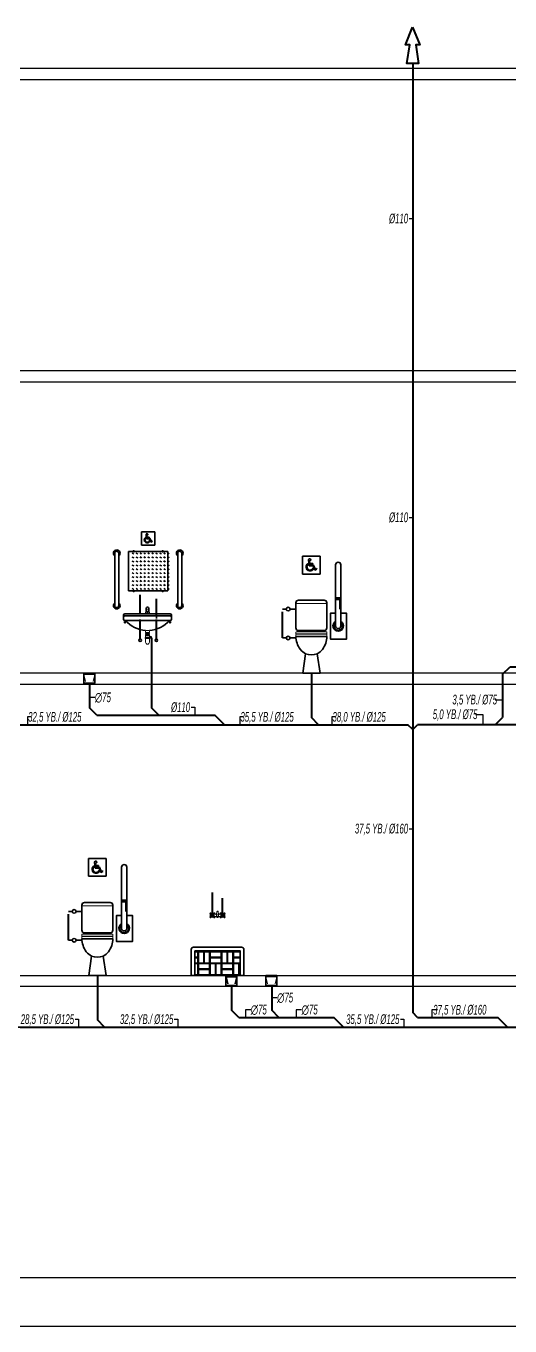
# Model space of a CAD drawing. Header units: centimetres. Extents: x 372964 to 529194, y 28783 to 59011.
# Drawn here: x 517180 to 518176, y 50011 to 52688 of the extents above; entities that cross this region are included whole.
import ezdxf
from ezdxf.enums import TextEntityAlignment as Align

# ---------------------------------------------------------------- set-up
doc = ezdxf.new("R2010")
doc.units = ezdxf.units.CM
doc.linetypes.add('SICAKSU1', pattern=[75, 60, -6, 0, -3, 0, -6])
doc.linetypes.add('SOGUKSU1', pattern=[72, 60, -6, 0, -6])
for name, color, linetype, lineweight in [('0-KRCN-SHT-02CIHAZ', 132, 'Continuous', 25), ('0-KRCN-SHT-DUŞTEKNESİKARE', 171, 'Continuous', 35), ('0-KRCN-SHT-LAVABO', 171, 'Continuous', 35), ('0-KRCN-SHT-LAVABOÖZÜRLÜ', 171, 'Continuous', 35), ('0-KRCN-SHT-PAPSPAS YIKAMA', 171, 'Continuous', 40), ('0-KRCN-SHT-PİSSU-BORU', 220, 'PISSU_LINE50', 40), ('0-KRCN-SHT-SICAKSU', 50, 'SICAKSU1', 40), ('0-KRCN-SHT-SOGUKSU', 141, 'SOGUKSU1', 40), ('0-KRCN-SHT-SÜZGEÇBANYO', 171, 'Continuous', 35), ('0-KRCN-SHT-TUVALETKLOZET', 171, 'Continuous', 35), ('0-KRCN-SHT-YAZI-ÇAP-PİSSU', 41, 'Continuous', 30), ('0-KRCN-Z-ANTET', 71, 'Continuous', 30)]:
    doc.layers.add(name, color=color, linetype=linetype, lineweight=lineweight)
doc.styles.add('MUF', font='isocpeur.ttf')
doc.styles.add('ÇAP-2', font='ARIALNBI.TTF')
doc.linetypes.add('PISSU_LINE50', pattern='A,50,-10,["C",MUF,S=10,R=0,X=1,Y=-5],0', length=60)

# ---------------------------------------------------------------- blocks, each defined once
blk = doc.blocks.new('ENGELLİ ALAFRANGA KOLON')
at = {"layer": '0-KRCN-SHT-LAVABO'}
for p, q in [((27.7, 123.9), (27.7, 53.9)), ((33.7, 53.9), (33.7, 123.9)), ((33.7, 86.3), (27.7, 86.3)), ((33.7, 84.3), (27.7, 84.3))]:
    blk.add_line(p, q, dxfattribs=at)
blk.add_lwpolyline([(33.7, 68.7), (40, 68.7), (40, 38.7), (22, 38.7), (22, 68.7), (27.7, 68.7)], dxfattribs=at)
for centre, radius, start, end in [((30.7, 123.9), 3, 0, 180), ((30.7, 53.9), 6, 120, 60), ((30.7, 53.9), 5, 126.8699, 53.1301), ((30.7, 53.9), 3, 180, 0)]:
    blk.add_arc(centre, radius, start, end, dxfattribs=at)
at = {"layer": '0-KRCN-SHT-LAVABOÖZÜRLÜ', "color": 155, "ltscale": 1.2}
for p, q in [((-10.1, 133.7), (10.1, 133.7)), ((-10.1, 113.4), (-10.1, 133.7)), ((-3.3, 124.4), (-3.4, 125.5)), ((-2.6, 122.7), (-3.1, 129.5)), ((2, 122.7), (-2.6, 122.7)), ((-2.1, 128.4), (-1.8, 125.6)), ((1.5, 125.6), (-1.8, 125.6)), ((1.5, 124.6), (-1.7, 124.6)), ((-1.7, 124.6), (-1.6, 123.7)), ((2.6, 123.7), (-1.6, 123.7)), ((1.5, 124.6), (1.5, 125.6)), ((3.9, 117.9), (2, 122.7)), ((2.6, 119.2), (2.1, 120.6)), ((4.4, 119.2), (2.6, 123.7)), ((5.8, 119.7), (4.4, 119.2)), ((6.2, 118.8), (5.8, 119.7)), ((10.1, 133.7), (10.1, 113.4)), ((10.1, 113.4), (-10.1, 113.4)), ((6.2, 118.8), (3.9, 117.9))]:
    blk.add_line(p, q, dxfattribs=at)
for centre, radius, start, end in [((-1.4, 121.4), 4.59, 116.1872, 332.1153), ((-1.4, 121.4), 3.6, 122.4297, 347.4422), ((-1.9, 129.6), 1.25, 263.0201, 184.9956)]:
    blk.add_arc(centre, radius, start, end, dxfattribs=at)
at = {"layer": '0-KRCN-SHT-PİSSU-BORU', "ltscale": 0.5}
blk.add_line((0, 0), (0, -16.8), dxfattribs=at)
at = {"layer": '0-KRCN-SHT-SOGUKSU', "ltscale": 0.5}
blk.add_line((-33.1, 40.2), (-33.1, 73.1), dxfattribs=at)
at = {"layer": '0-KRCN-SHT-TUVALETKLOZET', "color": 120, "lineweight": 20}
for p, q in [((-17.7, 79.6), (17.7, 79.6)), ((-14.7, 48.7), (-14.7, 47.2)), ((14.7, 48.7), (14.7, 47.2))]:
    blk.add_line(p, q, dxfattribs=at)
at = {"layer": '0-KRCN-SHT-TUVALETKLOZET'}
for p, q in [((-28.6, 73.2), (-33.1, 73.2)), ((-24.4, 73.2), (-17.7, 73.2)), ((-28.6, 40.2), (-33.1, 40.2)), ((-24.4, 40.2), (-17.6, 40.2)), ((-17.7, 41.9), (17.7, 41.9))]:
    blk.add_line(p, q, dxfattribs=at)
at = {"layer": '0-KRCN-SHT-TUVALETKLOZET', "color": 171}
for p, q in [((-9.9, 0), (-6.7, 22.1)), ((9.9, 0), (6.7, 22.1)), ((9.9, 0), (-9.9, 0))]:
    blk.add_line(p, q, dxfattribs=at)
at = {"layer": '0-KRCN-SHT-TUVALETKLOZET'}
blk.add_lwpolyline([(-17.7, 80.4), (-17.7, 51.7, 0.414214), (-14.7, 48.7), (14.7, 48.7, 0.414214), (17.7, 51.7), (17.7, 80.4, 0.414214), (14.7, 83.4), (-14.7, 83.4, 0.414214)], format="xyb", close=True, dxfattribs=at)
at = {"layer": '0-KRCN-SHT-TUVALETKLOZET', "color": 120, "lineweight": 20}
for points in [[(-17.7, 46.7), (-17.7, 45.5, 0.414214), (-17.2, 45), (17.2, 45, 0.414214), (17.7, 45.5), (17.7, 46.7, 0.414214), (17.2, 47.2), (-17.2, 47.2, 0.414214)], [(-17.7, 44), (-17.7, 42.9, 0.414214), (-17.2, 42.4), (17.2, 42.4, 0.414214), (17.7, 42.9), (17.7, 44, 0.414214), (17.2, 44.5), (-17.2, 44.5, 0.414214)]]:
    blk.add_lwpolyline(points, format="xyb", close=True, dxfattribs=at)
at = {"layer": '0-KRCN-SHT-TUVALETKLOZET'}
for points in [[(-17.7, 41.9, 0.066087), (-16.4, 34.3, 0.087392), (-12.6, 27.1, 0.103887), (-6.7, 22.1, 0.123332)], [(6.7, 22.1, 0.103887), (12.6, 27.1, 0.087392), (16.4, 34.3, 0.066087), (17.7, 41.9, 0.077811)]]:
    blk.add_lwpolyline(points, format="xyb", dxfattribs=at)
for centre in [(-26.5, 73.2), (-26.5, 40.2)]:
    blk.add_circle(centre, 2.11, dxfattribs=at)
blk.add_arc((0, 41.1), 20.1, 250.6661, 289.3339, dxfattribs=at)
blk = doc.blocks.new('ENGELLİ LAVABO KOLON')
at = {"layer": '0-KRCN-SHT-SOGUKSU'}
h = blk.add_hatch(dxfattribs=at)
h.set_pattern_fill('GLASS', color=256, scale=6, style=0)
h.set_pattern_definition([(-123.6901, (-195427.5702, -10602.8496), (-6.000008007, -11.999997347), [2.16333, -19.469976]), (-123.6901, (-195427.4502, -10603.2096), (-6.000008007, -11.999997347), [1.297998, -20.335308]), (-123.6901, (-195428.1702, -10603.2096), (-6.000008007, -11.999997347), [1.297998, -20.335308])])
h.paths.add_polyline_path([(-20.9, 118), (-20.9, 118.6), (-19.5, 118.6), (-19.5, 118), (23, 118), (23, 118.6), (24.4, 118.6), (24.4, 118), (31.8, 118), (31.8, 178), (24.4, 178), (24.4, 177.4), (23, 177.4), (23, 178), (-19.5, 178), (-19.5, 177.4), (-20.9, 177.4), (-20.9, 178), (-28.2, 178), (-28.2, 118)])
at = {"layer": '0-KRCN-SHT-LAVABO', "color": 120, "linetype": 'Continuous', "lineweight": 20}
for p, q in [((-22.4, 179.5), (-22.4, 177.4)), ((-21, 179.5), (-22.4, 179.5)), ((-21, 177.4), (-21, 179.5)), ((21.6, 177.4), (21.6, 179.5)), ((21.6, 179.5), (23, 179.5)), ((23, 179.5), (23, 177.4)), ((-22.4, 177.4), (-21, 177.4)), ((23, 177.4), (21.6, 177.4)), ((-22.4, 116.5), (-22.4, 118.6)), ((-22.4, 118.6), (-21, 118.6)), ((-21, 116.5), (-22.4, 116.5)), ((-21, 118.6), (-21, 116.5)), ((23, 118.6), (21.6, 118.6)), ((21.6, 118.6), (21.6, 116.5)), ((21.6, 116.5), (23, 116.5)), ((23, 116.5), (23, 118.6)), ((-3.8, 85), (-2.1, 90.1)), ((-3.8, 83), (-3.8, 85)), ((-3.8, 83), (2.3, 83)), ((-1.8, 86.6), (-3.7, 83)), ((-3.3, 86.5), (-3.3, 91.7)), ((-1.7, 93.4), (-2.1, 90.6)), ((-2.1, 90.1), (-2.1, 87.3)), ((0.5, 90.1), (-2.1, 90.1)), ((-2.1, 87.3), (0.5, 87.3)), ((-1.7, 93.2), (0.1, 93.2)), ((-0.5, 93.9), (-1.1, 93.9)), ((-0.8, 86.6), (-0.8, 83)), ((0.5, 90.6), (0.1, 93.4)), ((0.2, 86.6), (2.1, 83)), ((0.5, 87.3), (0.5, 90.1)), ((2.3, 85), (0.5, 90.1)), ((1.7, 86.5), (1.7, 91.7)), ((2.3, 83), (2.3, 85)), ((-4.3, 46.3), (-4.3, 46.1)), ((-3.8, 55.3), (-3.8, 57.9)), ((-3.8, 52.7), (-3.8, 52.5)), ((-3.8, 50.5), (-3.8, 50.3)), ((-3.8, 49.3), (-3.8, 46.8)), ((2.2, 46.8), (-3.8, 46.8)), ((-3.8, 45.6), (2.2, 45.6)), ((-3.8, 45.6), (-3.8, 39.8)), ((1.7, 54.8), (-3.3, 54.8)), ((1.7, 53.2), (-3.3, 53.2)), ((-3.3, 52), (1.7, 52)), ((1.7, 51), (-3.3, 51)), ((-3.3, 49.8), (1.7, 49.8)), ((1.7, 49.8), (-3.3, 49.8)), ((-2.8, 54.8), (-2.8, 53.2)), ((-2.8, 52), (-2.8, 51)), ((1.2, 54.8), (1.2, 53.2)), ((1.2, 52), (1.2, 51)), ((2.2, 57.9), (2.2, 55.3)), ((2.2, 52.5), (2.2, 52.7)), ((2.2, 50.3), (2.2, 50.5)), ((2.2, 46.8), (2.2, 49.3)), ((2.2, 39.8), (2.2, 45.6)), ((2.7, 46.1), (2.7, 46.3)), ((-0.8, 36.8), (-0.8, 36.8))]:
    blk.add_line(p, q, dxfattribs=at)
at = {"layer": '0-KRCN-SHT-LAVABO'}
for p, q in [((-50.7, 95.6), (-50.7, 175.6)), ((-44.7, 175.6), (-44.7, 95.6)), ((45.3, 175.6), (45.3, 95.6)), ((51.3, 95.6), (51.3, 175.6))]:
    blk.add_line(p, q, dxfattribs=at)
at = {"layer": '0-KRCN-SHT-LAVABO', "linetype": 'Continuous'}
for p, q in [((-29.7, 178), (-29.7, 118)), ((30.3, 178), (-29.7, 178)), ((30.3, 118), (30.3, 178)), ((-29.7, 118), (30.3, 118)), ((-37.3, 81), (-37.3, 75)), ((-35.3, 83), (33.7, 83)), ((33.7, 80), (-35.3, 80)), ((35.7, 81), (35.7, 75)), ((-37.3, 78), (-37.3, 75)), ((-35.8, 71.4), (-35.8, 69.6)), ((-34.3, 71.4), (-35.8, 71.4)), ((-35.8, 69.6), (-34.3, 69.6)), ((-35.3, 73), (33.7, 73)), ((-34.3, 69.6), (-34.3, 71.4)), ((32.7, 69.6), (32.7, 71.4)), ((32.7, 71.4), (34.2, 71.4)), ((34.2, 69.6), (32.7, 69.6)), ((34.2, 71.4), (34.2, 69.6)), ((35.7, 75), (35.7, 78))]:
    blk.add_line(p, q, dxfattribs=at)
for centre in [(-12, 42.9), (12.8, 42.9)]:
    blk.add_circle(centre, 1.84, dxfattribs=at)
at = {"layer": '0-KRCN-SHT-LAVABO'}
for centre, radius, start, end in [((-47.7, 175.6), 5, 306.8699, 233.1301), ((-47.7, 175.6), 3, 0, 180), ((48.3, 175.6), 5, 306.8699, 233.1301), ((48.3, 175.6), 3, 0, 180), ((-47.7, 95.6), 5, 126.8699, 53.1301), ((48.3, 95.6), 5, 126.8699, 53.1301), ((-47.7, 95.6), 3, 180, 0), ((48.3, 95.6), 3, 180, 0)]:
    blk.add_arc(centre, radius, start, end, dxfattribs=at)
at = {"layer": '0-KRCN-SHT-LAVABO', "linetype": 'Continuous'}
for centre, radius, start, end in [((-35.3, 81), 2, 90, 180), ((-35.3, 78), 2, 90, 180), ((33.7, 81), 2, 0, 90), ((33.7, 78), 2, 0, 90), ((-35.3, 75), 2, 180, 270), ((-0.7, 102.4), 44.6, 221.2118, 266.05), ((-0.9, 102.4), 44.6, 273.95, 318.7882), ((33.7, 75), 2, 270, 0)]:
    blk.add_arc(centre, radius, start, end, dxfattribs=at)
at = {"layer": '0-KRCN-SHT-LAVABO', "color": 120, "linetype": 'Continuous', "lineweight": 20}
for centre, radius, start, end in [((-0.8, 89.7), 3.23, 107.405, 141.3143), ((-1.1, 93.3), 0.6, 90, 171.8814), ((-0.5, 93.3), 0.6, 8.1186, 90), ((-0.8, 89.7), 3.23, 38.6857, 72.595), ((-3.8, 46.3), 0.5, 90, 180), ((-3.8, 46.1), 0.5, 180, 270), ((-3.3, 55.3), 0.5, 180, 270), ((-3.3, 52.7), 0.5, 90, 180), ((-3.3, 52.5), 0.5, 180, 270), ((-3.3, 50.5), 0.5, 90, 180), ((-3.3, 50.3), 0.5, 180, 270), ((-3.3, 49.3), 0.5, 90, 180), ((-0.8, 39.8), 3, 180, 270), ((-0.8, 92), 34.3, 266.6528, 273.3472), ((-0.8, 39.8), 3, 270, 0), ((1.7, 55.3), 0.5, 270, 0), ((1.7, 52.7), 0.5, 0, 90), ((1.7, 52.5), 0.5, 270, 0), ((1.7, 50.5), 0.5, 0, 90), ((1.7, 50.3), 0.5, 270, 0), ((1.7, 49.3), 0.5, 0, 90), ((2.2, 46.3), 0.5, 0, 90), ((2.2, 46.1), 0.5, 270, 0)]:
    blk.add_arc(centre, radius, start, end, dxfattribs=at)
at = {"layer": '0-KRCN-SHT-LAVABOÖZÜRLÜ', "color": 155, "ltscale": 1.2}
for p, q in [((-9.8, 208.2), (10.4, 208.2)), ((-9.8, 188), (-9.8, 208.2)), ((-3, 199), (-3.1, 200.1)), ((-2.2, 197.3), (-2.8, 204.1)), ((-1.7, 202.9), (-1.5, 200.1)), ((1.8, 200.1), (-1.5, 200.1)), ((1.8, 199.1), (-1.4, 199.1)), ((-1.4, 199.1), (-1.3, 198.3)), ((2.9, 198.3), (-1.3, 198.3)), ((1.8, 199.1), (1.8, 200.1)), ((4.8, 193.8), (2.9, 198.3)), ((10.4, 208.2), (10.4, 188)), ((10.4, 188), (-9.8, 188)), ((2.3, 197.3), (-2.2, 197.3)), ((4.2, 192.5), (2.3, 197.3)), ((3, 193.8), (2.4, 195.2)), ((6.5, 193.4), (4.2, 192.5)), ((6.1, 194.3), (4.8, 193.8)), ((6.5, 193.4), (6.1, 194.3))]:
    blk.add_line(p, q, dxfattribs=at)
for centre, radius, start, end in [((-1.1, 196), 4.59, 116.1872, 332.1153), ((-1.1, 196), 3.6, 122.4297, 347.4422), ((-1.6, 204.2), 1.25, 263.0201, 184.9956)]:
    blk.add_arc(centre, radius, start, end, dxfattribs=at)
at = {"layer": '0-KRCN-SHT-PİSSU-BORU', "ltscale": 0.5}
blk.add_line((2.2, 48.2), (3.5, 48.2), dxfattribs=at)
blk.add_arc((3.5, 46.2), 2, 0, 90, dxfattribs=at)
at = {"layer": '0-KRCN-SHT-SICAKSU', "ltscale": 0.5}
blk.add_line((-12, 44.7), (-12, 114), dxfattribs=at)
at = {"layer": '0-KRCN-SHT-SOGUKSU', "ltscale": 0.5}
blk.add_line((12.8, 44.7), (12.8, 106), dxfattribs=at)
blk = doc.blocks.new('0-MEK-SHT-ZKLN-SÜZGEÇ BANYO')
at = {"layer": '0-KRCN-SHT-SÜZGEÇBANYO', "color": 120, "lineweight": 20}
for p, q in [((-7.5, -1.7), (-5.2, -11.4)), ((-7.5, -1.7), (7.5, -1.7)), ((5.3, -11.4), (7.5, -1.7))]:
    blk.add_line(p, q, dxfattribs=at)
at = {"layer": '0-KRCN-SHT-SÜZGEÇBANYO'}
blk.add_lwpolyline([(-7.5, 0), (-7.5, -14), (7.5, -14), (7.5, 0)], close=True, dxfattribs=at)
blk = doc.blocks.new('TEMİZLİK ODASI TEFRİŞİ')
at = {"layer": '0-KRCN-SHT-DUŞTEKNESİKARE', "color": 120, "linetype": 'Continuous', "lineweight": 20}
for p, q in [((27.8, 83), (26.4, 84.4)), ((27.8, 82.1), (26.4, 80.7)), ((28.7, 83.9), (27.3, 85.2)), ((28.7, 81.3), (27.3, 79.9)), ((29.6, 83.9), (30.9, 85.2)), ((29.6, 81.3), (30.9, 79.9)), ((30.4, 83), (31.8, 84.4)), ((30.4, 82.1), (31.8, 80.7)), ((35.2, 87.6), (34.8, 84.2)), ((35, 80.4), (35, 79.8)), ((35, 79.8), (35.2, 79.6)), ((37.2, 79.8), (35, 79.8)), ((35.2, 87.4), (37, 87.4)), ((35.2, 80.4), (35.2, 79.6)), ((35.2, 79.6), (37.1, 79.6)), ((36.4, 88.1), (35.8, 88.1)), ((37.4, 84.2), (37, 87.6)), ((37.1, 79.6), (37.1, 80.4)), ((37.1, 79.6), (37.2, 79.8)), ((37.2, 80.4), (37.2, 79.8)), ((41.6, 82.9), (40.3, 84.3)), ((41.6, 82), (40.3, 80.7)), ((42.5, 83.8), (41.1, 85.2)), ((42.5, 81.2), (41.1, 79.8)), ((43.4, 83.8), (44.8, 85.2)), ((43.4, 81.2), (44.8, 79.8)), ((44.2, 82.9), (45.6, 84.3)), ((44.2, 82), (45.6, 80.7))]:
    blk.add_line(p, q, dxfattribs=at)
at = {"layer": '0-KRCN-SHT-DUŞTEKNESİKARE'}
for p, q in [((5, 33), (9.2, 33)), ((5, 32.2), (9.2, 32.2)), ((5, 25), (9.2, 25)), ((5, 24.2), (9.2, 24.2)), ((9.2, 33), (9.2, 33.7)), ((9.2, 25), (9.2, 32.2)), ((9.2, 17), (9.2, 24.2)), ((10, 33), (10, 33.7)), ((10, 33), (25.2, 33)), ((10, 32.2), (17.2, 32.2)), ((10, 17), (10, 32.2)), ((17.2, 17), (17.2, 32.2)), ((18, 32.2), (25.2, 32.2)), ((18, 17), (18, 32.2)), ((25.2, 33), (25.2, 33.7)), ((25.2, 17), (25.2, 32.2)), ((26, 33), (26, 33.7)), ((26, 33), (33.2, 33)), ((26, 32.2), (41.2, 32.2)), ((26, 25), (26, 32.2)), ((26, 25), (41.2, 25)), ((26, 24.2), (41.2, 24.2)), ((26, 17), (26, 24.2)), ((33.2, 33), (33.2, 33.7)), ((34, 33), (34, 33.7)), ((34, 33), (41.2, 33)), ((41.2, 33), (41.2, 33.7)), ((41.2, 25), (41.2, 32.2)), ((41.2, 17), (41.2, 24.2)), ((42, 33), (42, 33.7)), ((42, 33), (57.2, 33)), ((42, 32.2), (49.2, 32.2)), ((42, 17), (42, 32.2)), ((49.2, 17), (49.2, 32.2)), ((50, 32.2), (57.2, 32.2)), ((50, 17), (50, 32.2)), ((57.2, 33), (57.2, 33.7)), ((57.2, 17), (57.2, 32.2)), ((58, 33), (58, 33.7)), ((58, 33), (65.2, 33)), ((58, 32.2), (67.2, 32.2)), ((58, 25), (58, 32.2)), ((58, 25), (67.2, 25)), ((58, 24.2), (67.2, 24.2)), ((58, 17), (58, 24.2)), ((65.2, 33), (65.2, 33.7)), ((66, 33), (66, 33.7)), ((66, 33), (67.2, 33)), ((0, 0), (47.7, 0)), ((5, 17), (9.2, 17)), ((5, 16.2), (9.2, 16.2)), ((5, 1), (9.2, 1)), ((5, 0.2), (9.2, 0.2)), ((9.2, 1), (9.2, 16.2)), ((9.2, 0), (9.2, 0.2)), ((10, 17), (17.2, 17)), ((10, 16.2), (25.2, 16.2)), ((10, 9), (10, 16.2)), ((10, 9), (25.2, 9)), ((10, 8.2), (25.2, 8.2)), ((10, 1), (10, 8.2)), ((10, 1), (25.2, 1)), ((10, 0.2), (17.2, 0.2)), ((10, 0), (10, 0.2)), ((17.2, 0), (17.2, 0.2)), ((18, 17), (25.2, 17)), ((18, 0.2), (25.2, 0.2)), ((18, 0), (18, 0.2)), ((25.2, 9), (25.2, 16.2)), ((25.2, 1), (25.2, 8.2)), ((25.2, 0), (25.2, 0.2)), ((26, 17), (41.2, 17)), ((26, 16.2), (33.2, 16.2)), ((26, 1), (26, 16.2)), ((26, 1), (33.2, 1)), ((26, 0.2), (41.2, 0.2)), ((26, 0), (26, 0.2)), ((33.2, 1), (33.2, 16.2)), ((34, 16.2), (41.2, 16.2)), ((34, 1), (34, 16.2)), ((34, 1), (41.2, 1)), ((41.2, 1), (41.2, 16.2)), ((41.2, 0), (41.2, 0.2)), ((42, 17), (49.2, 17)), ((42, 16.2), (57.2, 16.2)), ((42, 9), (42, 16.2)), ((42, 9), (57.2, 9)), ((42, 8.2), (57.2, 8.2)), ((42, 1), (42, 8.2)), ((42, 1), (57.2, 1)), ((42, 0.2), (49.2, 0.2)), ((42, 0), (42, 0.2)), ((49.2, 0), (49.2, 0.2)), ((50, 17), (57.2, 17)), ((50, 0.2), (57.2, 0.2)), ((50, 0), (50, 0.2)), ((57.2, 9), (57.2, 16.2)), ((57.2, 1), (57.2, 8.2)), ((57.2, 0), (57.2, 0.2)), ((58, 17), (67.2, 17)), ((58, 16.2), (65.2, 16.2)), ((58, 1), (58, 16.2)), ((58, 1), (65.2, 1)), ((58, 0.2), (67.2, 0.2)), ((58, 0), (58, 0.2)), ((72.2, 0), (62.7, 0)), ((65.2, 1), (65.2, 16.2)), ((66, 16.2), (67.2, 16.2)), ((66, 1), (66, 16.2)), ((66, 1), (67.2, 1)), ((47.8, -1.7), (50.1, -11.4)), ((47.8, -1.7), (62.7, -1.7)), ((60.5, -11.4), (62.7, -1.7))]:
    blk.add_line(p, q, dxfattribs=at)
at = {"layer": '0-KRCN-SHT-DUŞTEKNESİKARE', "color": 120, "linetype": 'Continuous', "lineweight": 20}
for points in [[(26.4, 84.4, 0.307928), (26.4, 80.7, 0.307928)], [(30.9, 85.3, 0.241813), (28, 85.6, 0.061533), (27.3, 85.3, 0.061533)], [(27.3, 79.9, 0.307928), (30.9, 79.9)], [(34.9, 80.9, 0.005994), (31.4, 81.1, 0.005994)], [(31.8, 80.7, 0.032609), (32, 81.1)], [(40.5, 84.1, 0.007122), (36.1, 84.3)], [(40.7, 81.1, 0.005754), (37.4, 80.9)], [(40.2, 81.1, 0.026784), (40.4, 80.8, 0.026784)], [(44.8, 85.4, 0.046279), (44.2, 85.6, 0.258278), (41.1, 85.1)], [(41.2, 79.9, 0.296451), (44.8, 79.8)], [(45.7, 80.6, 0.312764), (45.8, 84.4, 0.312764)]]:
    blk.add_lwpolyline(points, format="xyb", dxfattribs=at)
blk.add_lwpolyline([(34.6, 81.2), (37.6, 81.2), (37.6, 83.3, 0.406919), (37, 84), (35.3, 84, 0.406743), (34.6, 83.3)], format="xyb", close=True, dxfattribs=at)
blk.add_lwpolyline([(34.9, 81.2), (34.9, 80.4), (37.4, 80.4), (37.4, 81.2)], dxfattribs=at)
at = {"layer": '0-KRCN-SHT-DUŞTEKNESİKARE'}
blk.add_lwpolyline([(0, 0), (0, 35.7, -0.414214), (3, 38.7), (69.2, 38.7, -0.414214), (72.2, 35.7), (72.2, 0)], format="xyb", dxfattribs=at)
blk.add_lwpolyline([(5, 0), (5, 33.7), (67.2, 33.7), (67.2, 0)], dxfattribs=at)
blk.add_lwpolyline([(47.7, 0), (47.7, -14), (62.7, -14), (62.7, 0)], close=True, dxfattribs=at)
at = {"layer": '0-KRCN-SHT-DUŞTEKNESİKARE', "color": 120, "linetype": 'Continuous', "lineweight": 20}
for centre in [(29.1, 82.6), (42.9, 82.5)]:
    blk.add_circle(centre, 0.54, dxfattribs=at)
for centre, radius, start, end in [((26.4, 85.2), 0.843, 0.3785, 269.6215), ((26.4, 79.9), 0.843, 90.3785, 359.6215), ((29.1, 82.6), 2.4, 149.4775, 210.5225), ((29.1, 82.6), 1.38, 160.8241, 250.8241), ((29.1, 82.6), 1.38, 19.1759, 160.8241), ((29.1, 82.6), 2.4, 59.4775, 120.5225), ((29.1, 82.6), 2.4, 239.4775, 300.5225), ((29.1, 82.6), 1.38, 250.8241, 340.8241), ((29.1, 82.6), 1.38, 340.8241, 19.1759), ((31.8, 85.2), 0.843, 270.3785, 179.6215), ((31.8, 79.9), 0.843, 180.3785, 89.6215), ((29.1, 82.6), 2.4, 329.4775, 30.5225), ((41.4, -75.2), 159.6, 91.8949, 93.5664), ((32.9, 88.4), 7.41, 270.3733, 283.0762), ((33, 81.2), 2.96, 64.314, 82.3504), ((34, 83.3), 0.65, 0.008, 71.7267), ((35.8, 87.5), 0.6, 90, 171.8814), ((36.4, 87.5), 0.6, 8.1186, 90), ((38.3, 83.3), 0.65, 108.2813, 180), ((39.3, 88.4), 7.41, 256.9318, 269.6347), ((39.2, 81.2), 2.96, 97.6576, 115.694), ((40.3, 85.2), 0.843, 0.3785, 269.6215), ((40.3, 79.8), 0.843, 90.3785, 359.6215), ((42.9, 82.5), 2.4, 149.4775, 210.5225), ((42.9, 82.5), 1.38, 19.1759, 160.8241), ((42.9, 82.5), 1.38, 160.8241, 250.8241), ((42.9, 82.5), 2.4, 59.4775, 120.5225), ((42.9, 82.5), 2.4, 239.4775, 300.5225), ((42.9, 82.5), 1.38, 250.8241, 340.8241), ((42.9, 82.5), 1.38, 340.8241, 19.1759), ((45.6, 85.2), 0.843, 270.3785, 179.6215), ((45.6, 79.8), 0.843, 180.3785, 89.6215), ((42.9, 82.5), 2.4, 329.4775, 30.5225)]:
    blk.add_arc(centre, radius, start, end, dxfattribs=at)
at = {"layer": '0-KRCN-SHT-SICAKSU', "ltscale": 0.5}
blk.add_line((29.1, 85.8), (29.1, 114), dxfattribs=at)
at = {"layer": '0-KRCN-SHT-SOGUKSU', "ltscale": 0.5}
blk.add_line((43.1, 85.8), (43.1, 106), dxfattribs=at)

msp = doc.modelspace()

# ---------------------------------------------------------------- linework, layer by layer
at = {"layer": '0-KRCN-SHT-02CIHAZ', "color": 8}
for p, q in [((520416.933, 52600.605), (503312.649, 52600.605)), ((503312.649, 52578.105), (520416.933, 52578.105)), ((520416.933, 51978.105), (503312.649, 51978.105)), ((503312.649, 51955.605), (520416.933, 51955.605)), ((520416.933, 51355.605), (503312.649, 51355.605)), ((503312.649, 51333.105), (520416.933, 51333.105)), ((509625.969, 50733.105), (520416.933, 50733.105)), ((520416.933, 50710.605), (503312.649, 50710.605))]:
    msp.add_line(p, q, dxfattribs=at)
at = {"layer": '0-KRCN-SHT-PİSSU-BORU'}
for p, q in [((517975.85, 52611.137), (517975.85, 50656.772)), ((517438.823, 51427.939), (517438.823, 51284.272)), ((518160.764, 51353.231), (518175.764, 51368.231)), ((518160.764, 51353.231), (518160.764, 51264.272)), ((519227.535, 51368.232), (518175.764, 51368.231)), ((517310.939, 51334.605), (517310.939, 51284.272)), ((517767.409, 51325.351), (517767.409, 51264.272)), ((517325.939, 51269.272), (517310.939, 51284.272)), ((517325.939, 51269.272), (517568.893, 51269.272)), ((517453.823, 51269.272), (517438.823, 51284.272)), ((517588.893, 51249.272), (517568.893, 51269.272)), ((517782.409, 51249.272), (517767.409, 51264.272)), ((518145.764, 51249.272), (518160.764, 51264.272)), ((514659.899, 51249.272), (517965.85, 51249.272)), ((517975.85, 51239.272), (517965.85, 51249.272)), ((517975.85, 51239.272), (517985.85, 51249.272)), ((519318.433, 51249.272), (517985.85, 51249.272)), ((517327.119, 50702.851), (517327.119, 50641.772)), ((517603.056, 50712.105), (517603.056, 50661.772)), ((517685.767, 50712.105), (517685.767, 50661.772)), ((517618.056, 50646.772), (517603.056, 50661.772)), ((517618.056, 50646.772), (517813.768, 50646.772)), ((517700.767, 50646.772), (517685.767, 50661.772)), ((517833.768, 50626.772), (517813.768, 50646.772)), ((517985.85, 50646.772), (517975.85, 50656.772)), ((517985.85, 50646.772), (518150.893, 50646.772)), ((518170.893, 50626.772), (518150.893, 50646.772)), ((514659.899, 50626.772), (519907.943, 50626.772)), ((517342.119, 50626.772), (517327.119, 50641.772))]:
    msp.add_line(p, q, dxfattribs=at)
at = {"layer": '0-KRCN-SHT-PİSSU-BORU', "linetype": 'ByBlock'}
msp.add_lwpolyline([(517975.828, 52685.909), (517990.252, 52649.49), (517982.312, 52649.502), (517987.765, 52611.137), (517963.934, 52611.137), (517969.66, 52649.504), (517961.404, 52649.49), (517975.828, 52685.909)], dxfattribs=at)
at = {"layer": '0-KRCN-SHT-SOGUKSU'}
for p, q in [((517826.983, 51487.282), (517826.983, 51508.605)), ((517386.693, 50864.782), (517386.693, 50886.105))]:
    msp.add_line(p, q, dxfattribs=at)
at = {"layer": '0-KRCN-SHT-YAZI-ÇAP-PİSSU', "linetype": 'Continuous'}
for p, q in [((517968.538, 52291.435), (517975.85, 52291.435)), ((517968.538, 51676.134), (517975.85, 51676.134)), ((517322.03, 51305.18), (517310.939, 51305.18)), ((518145.764, 51300.542), (518160.764, 51300.542)), ((517191.04, 51265.278), (517183.729, 51265.278)), ((517183.729, 51265.278), (517183.729, 51249.272)), ((517520.037, 51285.278), (517527.349, 51285.278)), ((517527.349, 51285.278), (517527.349, 51269.272)), ((517627.726, 51265.278), (517620.415, 51265.278)), ((517620.415, 51265.278), (517620.415, 51249.272)), ((517817.086, 51265.278), (517809.775, 51265.278)), ((517809.775, 51265.278), (517809.775, 51249.272)), ((518105.442, 51270.32), (518120.442, 51270.32)), ((518120.442, 51270.32), (518120.442, 51249.272)), ((517968.538, 51035.145), (517975.85, 51035.145)), ((517696.857, 50686.938), (517685.767, 50686.938)), ((517642.695, 50662.167), (517631.605, 50662.167)), ((517631.605, 50662.167), (517631.605, 50646.772)), ((517747.322, 50662.167), (517736.232, 50662.167)), ((517736.232, 50662.167), (517736.232, 50646.772)), ((518026.617, 50662.167), (518015.526, 50662.167)), ((518015.526, 50662.167), (518015.526, 50646.772)), ((517281.207, 50642.778), (517288.519, 50642.778)), ((517288.519, 50642.778), (517288.519, 50626.772)), ((517485.367, 50642.778), (517492.679, 50642.778)), ((517492.679, 50642.778), (517492.679, 50626.772)), ((517950.593, 50642.778), (517957.905, 50642.778)), ((517957.905, 50642.778), (517957.905, 50626.772))]:
    msp.add_line(p, q, dxfattribs=at)
at = {"layer": '0-KRCN-Z-ANTET'}
for points in [[(405464.066, 50011.261), (529193.918, 50011.261), (529193.918, 59011.261), (405464.066, 59011.261)], [(503064.066, 50111.261), (527003.918, 50111.261), (527003.918, 58911.261), (503064.066, 58911.261)]]:
    msp.add_lwpolyline(points, close=True, dxfattribs=at)

# ---------------------------------------------------------------- block references
at = {"layer": '0-KRCN-SHT-LAVABOÖZÜRLÜ', "xscale": 1.35, "yscale": 1.35, "zscale": 1.35}
msp.add_blockref('ENGELLİ LAVABO KOLON', (517431.387, 51365.505), dxfattribs=at)
at = {"layer": '0-KRCN-SHT-PAPSPAS YIKAMA', "xscale": 1.5, "yscale": 1.5, "zscale": 1.5}
msp.add_blockref('TEMİZLİK ODASI TEFRİŞİ', (517520.208, 50733.105), dxfattribs=at)
at = {"layer": '0-KRCN-SHT-SÜZGEÇBANYO', "xscale": -1.5, "yscale": 1.5, "zscale": 1.5}
for p in [(517310.507, 51355.605), (517685.335, 50733.105)]:
    msp.add_blockref('0-MEK-SHT-ZKLN-SÜZGEÇ BANYO', p, dxfattribs=at)
at = {"layer": '0-KRCN-SHT-TUVALETKLOZET', "xscale": 1.8, "yscale": 1.8, "zscale": 1.8}
for p in [(517767.409, 51355.605), (517327.119, 50733.105)]:
    msp.add_blockref('ENGELLİ ALAFRANGA KOLON', p, dxfattribs=at)

# ---------------------------------------------------------------- texts
at = {"layer": '0-KRCN-SHT-YAZI-ÇAP-PİSSU', "linetype": 'Continuous', "style": 'ÇAP-2', "width": 0.7}
for s, p in [('%%C110', (517966.513, 52291.783)), ('%%C110', (517966.513, 51676.482)), ('%%C110', (517518.012, 51285.626)), ('32,5 YB./ %%C125', (517294.493, 51265.626)), ('35,5 YB./ %%C125', (517731.178, 51265.626)), ('38,0 YB./ %%C125', (517920.538, 51265.626)), ('37,5 YB./ %%C160', (517966.513, 51035.493)), ('37,5 YB./ %%C160', (518127.694, 50662.515)), ('28,5 YB./ %%C125', (517279.182, 50643.126)), ('32,5 YB./ %%C125', (517483.343, 50643.126)), ('35,5 YB./ %%C125', (517948.569, 50643.126))]:
    msp.add_text(s, height=20, dxfattribs=at).set_placement(p, align=Align.MIDDLE_RIGHT)
for s, p in [('∅75', (517322.034, 51295.838)), ('3,5 YB./ Ø75', (518057.543, 51291.2)), ('5,0 YB./ Ø75', (518017.221, 51260.977)), ('∅75', (517696.862, 50677.596)), ('∅75', (517642.7, 50652.824)), ('∅75', (517747.327, 50652.824))]:
    msp.add_text(s, height=20, dxfattribs=at).set_placement(p)

doc.saveas('drawing.dxf')
